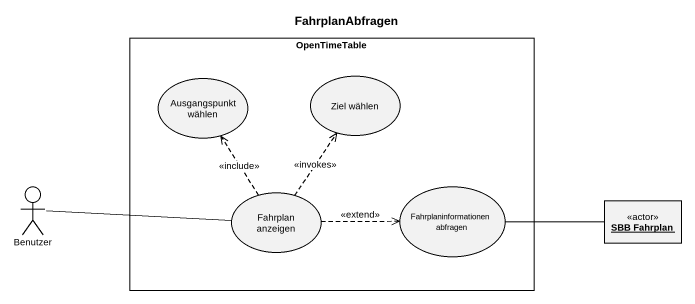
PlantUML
@startuml
title FahrplanAbfragen
allowmixing
hide circle
hide empty members
rectangle OpenTimeTable {
  usecase "Ausgangspunkt wählen" as Ausgangspunkt_wählen
  usecase "Ziel wählen" as Ziel_wählen
  usecase "Fahrplan anzeigen" as Fahrplan_anzeigen
  usecase "Fahrplaninformationen abfragen" as Fahrplaninformationen
}
actor Benutzer
object "SBB Fahrplan" as SBB_Fahrplan <<actor>>
Benutzer -right- Fahrplan_anzeigen
Fahrplan_anzeigen .up.> Ausgangspunkt_wählen : <<include>>
Fahrplan_anzeigen .up.> Ziel_wählen : <<invokes>>
Fahrplan_anzeigen .right.> Fahrplaninformationen : <<extend>>
Fahrplaninformationen -right- SBB_Fahrplan
@enduml
